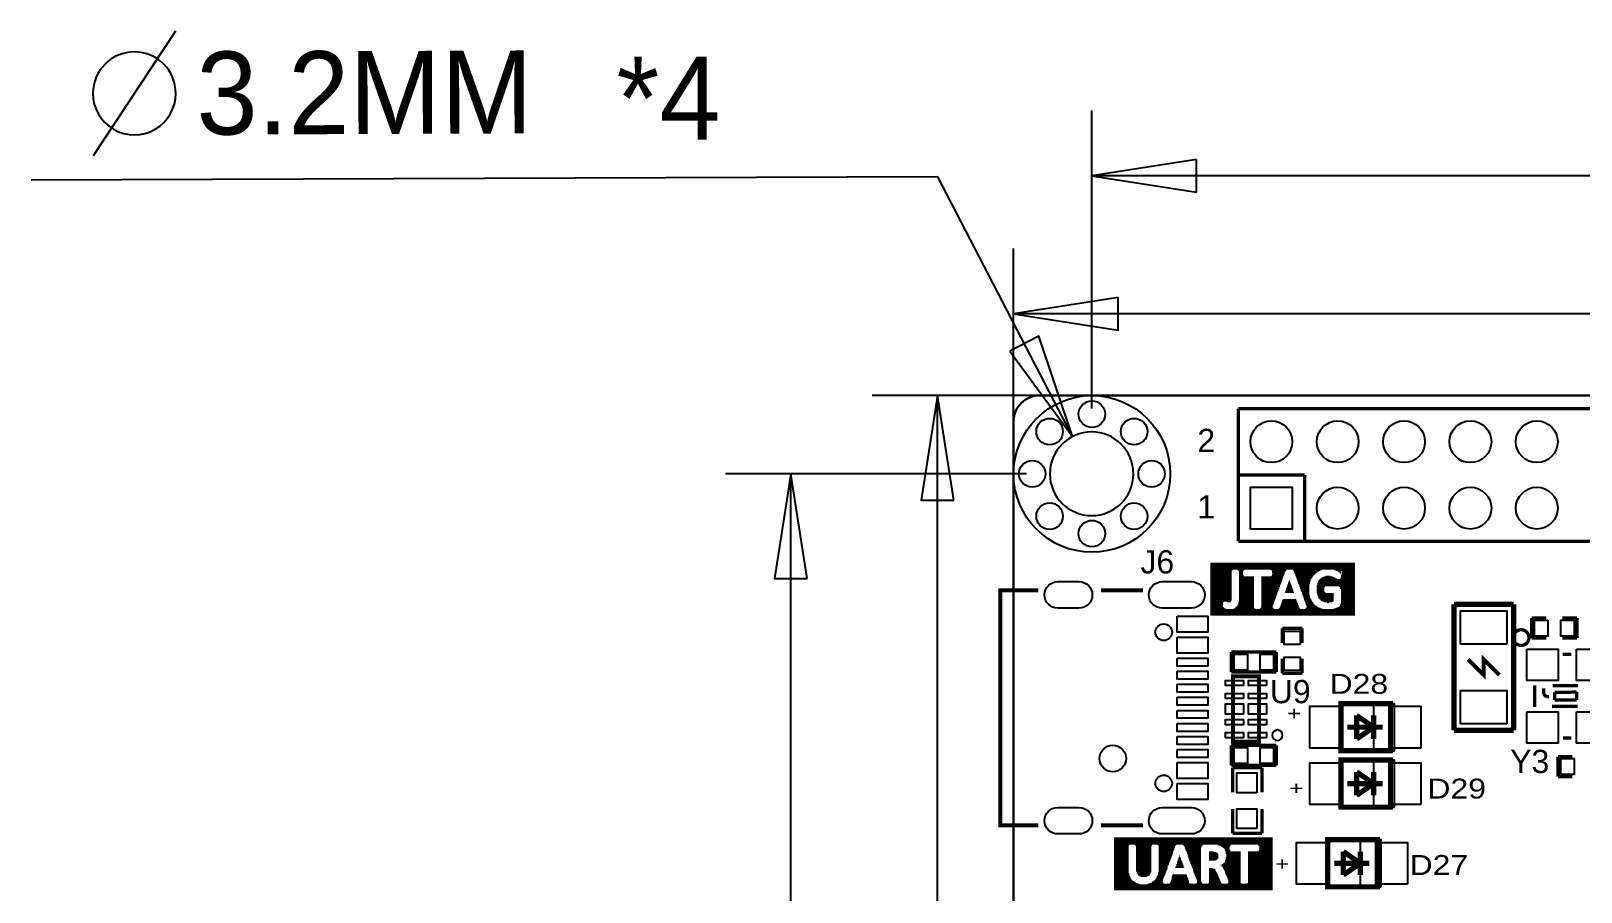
# Model space of a CAD drawing. Extents: x -38 to 87, y 0 to 70.
# Drawn here: x -37.6 to 21.7, y 37 to 69.9 of the extents above; entities that cross this region are included whole.
import ezdxf

# ---------------------------------------------------------------- set-up
doc = ezdxf.new("R2010")
doc.units = 0
for name, color, linetype in [('BG_DIMENSION', 40, 'CONTINUOUS'), ('BG_OUTLINE', 7, 'CONTINUOUS'), ('BG_SILKSCREEN_TOP', 2, 'CONTINUOUS'), ('PG_SILKSCREEN_TOP', 2, 'CONTINUOUS'), ('PIN_TOP', 1, 'CONTINUOUS'), ('RD_SILKSCREEN_TOP', 177, 'CONTINUOUS')]:
    doc.layers.add(name, color=color, linetype=linetype)

msp = doc.modelspace()

# ---------------------------------------------------------------- linework, layer by layer
at = {"layer": 'BG_DIMENSION'}
for points in [[(-32.073139, 69.947231), (-35.230587, 65.173073)], [(2.999994, 55.499991), (2.999994, 66.906775)], [(6.999986, 65.031772), (2.999994, 64.40678), (6.999986, 63.781788), (6.999986, 65.031772)], [(2.253564, 54.425621), (-2.89814, 64.37122), (-37.608434, 64.243534)], [(41.54678, 64.40678), (2.999994, 64.40678)], [(0, 40.300504), (0, 61.618495)], [(3.999992, 59.743492), (0, 59.1185), (3.999992, 58.493508), (3.999992, 59.743492)], [(42.05224, 59.1185), (0, 59.1185)], [(-0.141199, 57.689928), (2.253564, 54.425621), (0.968731, 58.264857), (-0.141199, 57.689928)], [(4.269207, 55.99999), (-5.408295, 55.99999)], [(-2.283308, 51.999998), (-2.9083, 55.99999), (-3.533292, 51.999998), (-2.283308, 51.999998)], [(-2.9083, 31.1912), (-2.9083, 55.99999)], [(0.499999, 52.999996), (-11.026775, 52.999996)], [(-7.901788, 49.000004), (-8.52678, 52.999996), (-9.151772, 49.000004), (-7.901788, 49.000004)], [(-8.52678, 31.3563), (-8.52678, 52.999996)]]:
    msp.add_lwpolyline(points, dxfattribs=at)
msp.add_lwpolyline([(-32.064376, 67.560139, 0.999997), (-35.23935, 67.560165, 1.000003), (-32.064376, 67.560139)], format="xyb", dxfattribs=at)
at = {"layer": 'BG_OUTLINE'}
for points in [[(0, 54.999992, -0.414214), (0.999998, 55.99999)], [(4.58978, 53.00472, 1), (1.38938, 53.00472, 1), (4.58978, 53.00472)]]:
    msp.add_lwpolyline(points, format="xyb", dxfattribs=at)
msp.add_lwpolyline([(84.00001, 0, 0.414211), (85.000008, 0.999998), (85.000008, 54.999992, 0.414213), (84.00001, 55.99999), (0.999998, 55.99999, 0.414214), (0, 54.999992), (0, 0.999998, 0.414212), (0.999998, 0)], format="xyb", close=True, dxfattribs=at)
for points in [[(0.999998, 55.99999), (84.00001, 55.99999)], [(0, 0.999998), (0, 54.999992)]]:
    msp.add_lwpolyline(points, dxfattribs=at)
at = {"layer": 'BG_SILKSCREEN_TOP', "const_width": 0.0254}
for points in [[(7.53364, 49.59604), (13.07084, 49.59604)], [(7.53364, 49.57064), (13.07084, 49.57064)], [(7.53364, 49.54524), (13.07084, 49.54524)], [(7.53364, 49.51984), (13.07084, 49.51984)], [(7.53364, 49.49444), (13.07084, 49.49444)], [(7.53364, 49.46904), (13.07084, 49.46904)], [(7.53364, 49.44364), (13.07084, 49.44364)], [(7.53364, 49.41824), (13.07084, 49.41824)], [(7.53364, 49.39284), (13.07084, 49.39284)], [(7.53364, 49.36744), (13.07084, 49.36744)], [(7.53364, 49.34204), (13.07084, 49.34204)], [(7.53364, 49.31664), (8.39724, 49.31664)], [(7.53364, 49.29124), (8.34644, 49.29124)], [(7.53364, 49.26584), (8.34644, 49.26584)], [(7.53364, 49.24044), (8.34644, 49.24044)], [(8.57504, 49.31664), (8.82904, 49.31664)], [(8.60044, 49.29124), (8.80364, 49.29124)], [(8.62584, 49.26584), (8.77824, 49.26584)], [(8.62584, 49.24044), (8.77824, 49.24044)], [(9.84504, 49.31664), (10.45464, 49.31664)], [(9.89584, 49.29124), (10.42924, 49.29124)], [(9.89584, 49.26584), (10.40384, 49.26584)], [(9.89584, 49.24044), (10.40384, 49.24044)], [(10.68324, 49.31664), (11.82624, 49.31664)], [(10.70864, 49.29124), (11.75004, 49.29124)], [(10.73404, 49.26584), (11.69924, 49.26584)], [(10.73404, 49.24044), (11.64844, 49.24044)], [(12.25804, 49.31664), (13.07084, 49.31664)], [(12.33424, 49.29124), (13.07084, 49.29124)], [(12.41044, 49.26584), (12.53744, 49.26584)], [(12.46124, 49.24044), (12.53744, 49.24044)], [(12.56284, 49.26584), (13.07084, 49.26584)], [(12.56284, 49.24044), (13.07084, 49.24044)], [(7.53364, 49.21504), (8.34644, 49.21504)], [(7.53364, 49.18964), (8.34644, 49.18964)], [(7.53364, 49.16424), (8.34644, 49.16424)], [(7.53364, 49.13884), (8.34644, 49.13884)], [(7.53364, 49.11344), (8.34644, 49.11344)], [(7.53364, 49.08804), (8.34644, 49.08804)], [(7.53364, 49.06264), (8.34644, 49.06264)], [(7.53364, 49.03724), (8.34644, 49.03724)], [(7.53364, 49.01184), (8.34644, 49.01184)], [(7.53364, 48.98644), (8.34644, 48.98644)], [(7.53364, 48.96104), (8.34644, 48.96104)], [(7.53364, 48.93564), (8.34644, 48.93564)], [(7.53364, 48.91024), (8.34644, 48.91024)], [(7.53364, 48.88484), (8.34644, 48.88484)], [(7.53364, 48.85944), (8.34644, 48.85944)], [(7.53364, 48.83404), (8.34644, 48.83404)], [(7.53364, 48.80864), (8.34644, 48.80864)], [(7.53364, 48.78324), (8.34644, 48.78324)], [(7.53364, 48.75784), (8.34644, 48.75784)], [(7.53364, 48.73244), (8.34644, 48.73244)], [(7.53364, 48.70704), (8.34644, 48.70704)], [(7.53364, 48.68164), (8.34644, 48.68164)], [(7.53364, 48.65624), (8.34644, 48.65624)], [(8.62584, 49.21504), (8.77824, 49.21504)], [(8.62584, 49.18964), (8.77824, 49.18964)], [(8.62584, 49.16424), (8.77824, 49.16424)], [(8.62584, 49.13884), (8.77824, 49.13884)], [(8.62584, 49.11344), (8.80364, 49.11344)], [(8.62584, 49.08804), (8.80364, 49.08804)], [(8.62584, 49.06264), (9.21004, 49.06264)], [(8.62584, 49.03724), (9.21004, 49.03724)], [(8.62584, 49.01184), (9.21004, 49.01184)], [(8.62584, 48.98644), (9.21004, 48.98644)], [(8.62584, 48.96104), (9.21004, 48.96104)], [(8.62584, 48.93564), (9.21004, 48.93564)], [(8.62584, 48.91024), (9.21004, 48.91024)], [(8.62584, 48.88484), (9.21004, 48.88484)], [(8.62584, 48.85944), (9.21004, 48.85944)], [(8.62584, 48.83404), (9.21004, 48.83404)], [(8.62584, 48.80864), (9.21004, 48.80864)], [(8.62584, 48.78324), (9.21004, 48.78324)], [(8.62584, 48.75784), (9.21004, 48.75784)], [(8.62584, 48.73244), (9.21004, 48.73244)], [(8.62584, 48.70704), (9.21004, 48.70704)], [(8.62584, 48.68164), (9.21004, 48.68164)], [(8.62584, 48.65624), (9.21004, 48.65624)], [(9.48944, 49.06264), (10.32764, 49.06264)], [(9.48944, 49.03724), (10.32764, 49.03724)], [(9.48944, 49.01184), (10.30224, 49.01184)], [(9.48944, 48.98644), (10.30224, 48.98644)], [(9.48944, 48.96104), (10.30224, 48.96104)], [(9.48944, 48.93564), (10.27684, 48.93564)], [(9.48944, 48.91024), (10.27684, 48.91024)], [(9.48944, 48.88484), (10.27684, 48.88484)], [(9.48944, 48.85944), (10.25144, 48.85944)], [(9.48944, 48.83404), (10.25144, 48.83404)], [(9.48944, 48.80864), (10.25144, 48.80864)], [(9.48944, 48.78324), (10.22604, 48.78324)], [(9.48944, 48.75784), (10.22604, 48.75784)], [(9.48944, 48.73244), (10.20064, 48.73244)], [(9.48944, 48.70704), (10.20064, 48.70704)], [(9.48944, 48.68164), (10.20064, 48.68164)], [(9.48944, 48.65624), (10.17524, 48.65624)], [(9.87044, 49.08804), (10.32764, 49.08804)], [(9.89584, 49.21504), (10.37844, 49.21504)], [(9.89584, 49.16424), (10.37844, 49.16424)], [(9.89584, 49.13884), (10.35304, 49.13884)], [(9.89584, 49.11344), (10.35304, 49.11344)], [(9.92124, 49.18964), (10.37844, 49.18964)], [(10.45464, 48.68164), (10.65784, 48.68164)], [(10.45464, 48.65624), (10.65784, 48.65624)], [(10.48004, 48.75784), (10.63244, 48.75784)], [(10.48004, 48.73244), (10.63244, 48.73244)], [(10.48004, 48.70704), (10.65784, 48.70704)], [(10.50544, 48.83404), (10.60704, 48.83404)], [(10.50544, 48.80864), (10.60704, 48.80864)], [(10.50544, 48.78324), (10.60704, 48.78324)], [(10.53084, 48.88484), (10.58164, 48.88484)], [(10.53084, 48.85944), (10.58164, 48.85944)], [(10.55624, 48.91024), (10.58164, 48.91024)], [(10.75944, 49.21504), (11.59764, 49.21504)], [(10.75944, 49.18964), (11.57224, 49.18964)], [(10.75944, 49.16424), (11.54684, 49.16424)], [(10.78484, 49.13884), (11.52144, 49.13884)], [(10.78484, 49.11344), (11.49604, 49.11344)], [(10.78484, 49.08804), (11.47064, 49.08804)], [(10.81024, 49.06264), (11.44524, 49.06264)], [(10.81024, 49.03724), (11.44524, 49.03724)], [(10.83564, 49.01184), (11.41984, 49.01184)], [(10.83564, 48.98644), (11.39444, 48.98644)], [(10.83564, 48.96104), (11.39444, 48.96104)], [(10.86104, 48.93564), (11.36904, 48.93564)], [(10.86104, 48.91024), (11.36904, 48.91024)], [(10.86104, 48.88484), (11.36904, 48.88484)], [(10.88644, 48.85944), (11.34364, 48.85944)], [(10.88644, 48.83404), (11.34364, 48.83404)], [(10.88644, 48.80864), (11.34364, 48.80864)], [(10.91184, 48.78324), (11.34364, 48.78324)], [(10.91184, 48.75784), (11.31824, 48.75784)], [(10.93724, 48.73244), (11.31824, 48.73244)], [(10.93724, 48.70704), (11.31824, 48.70704)], [(10.93724, 48.68164), (11.31824, 48.68164)], [(10.96264, 48.65624), (11.31824, 48.65624)], [(11.59764, 48.73244), (13.07084, 48.73244)], [(11.59764, 48.70704), (13.07084, 48.70704)], [(11.59764, 48.68164), (11.92784, 48.68164)], [(11.59764, 48.65624), (11.90244, 48.65624)], [(11.62304, 48.80864), (13.07084, 48.80864)], [(11.62304, 48.78324), (13.07084, 48.78324)], [(11.62304, 48.75784), (13.07084, 48.75784)], [(11.64844, 48.85944), (13.07084, 48.85944)], [(11.64844, 48.83404), (13.07084, 48.83404)], [(11.67384, 48.91024), (13.07084, 48.91024)], [(11.67384, 48.88484), (13.07084, 48.88484)], [(11.69924, 48.93564), (13.07084, 48.93564)], [(11.72464, 48.96104), (13.07084, 48.96104)], [(11.75004, 48.98644), (12.38504, 48.98644)], [(11.77544, 49.01184), (12.33424, 49.01184)], [(11.82624, 49.03724), (12.28344, 49.03724)], [(11.87704, 49.06264), (12.23264, 49.06264)], [(11.95324, 49.08804), (12.13104, 49.08804)], [(12.46124, 48.68164), (13.07084, 48.68164)], [(12.48664, 49.21504), (12.53744, 49.21504)], [(12.51204, 49.18964), (12.53744, 49.18964)], [(12.51204, 49.16424), (12.53744, 49.16424)], [(12.51204, 49.01184), (13.07084, 49.01184)], [(12.51204, 48.98644), (13.07084, 48.98644)], [(12.51204, 48.65624), (13.07084, 48.65624)], [(12.53744, 49.11344), (13.07084, 49.11344)], [(12.53744, 49.08804), (13.07084, 49.08804)], [(12.53744, 49.06264), (13.07084, 49.06264)], [(12.53744, 49.03724), (13.07084, 49.03724)], [(12.56284, 49.21504), (13.07084, 49.21504)], [(12.56284, 49.18964), (13.07084, 49.18964)], [(12.56284, 49.16424), (13.07084, 49.16424)], [(12.56284, 49.13884), (13.07084, 49.13884)], [(7.53364, 48.63084), (8.34644, 48.63084)], [(7.53364, 48.60544), (8.34644, 48.60544)], [(7.53364, 48.58004), (8.34644, 48.58004)], [(7.53364, 48.55464), (8.34644, 48.55464)], [(7.53364, 48.52924), (8.34644, 48.52924)], [(7.53364, 48.50384), (8.34644, 48.50384)], [(7.53364, 48.47844), (8.34644, 48.47844)], [(7.53364, 48.45304), (8.34644, 48.45304)], [(7.53364, 48.42764), (8.34644, 48.42764)], [(7.53364, 48.40224), (8.34644, 48.40224)], [(7.53364, 48.37684), (8.34644, 48.37684)], [(7.53364, 48.35144), (8.34644, 48.35144)], [(7.53364, 48.32604), (8.34644, 48.32604)], [(7.53364, 48.30064), (8.34644, 48.30064)], [(7.53364, 48.27524), (8.34644, 48.27524)], [(7.53364, 48.24984), (8.34644, 48.24984)], [(7.53364, 48.22444), (8.34644, 48.22444)], [(7.53364, 48.19904), (8.34644, 48.19904)], [(7.53364, 48.17364), (8.34644, 48.17364)], [(7.53364, 48.14824), (8.34644, 48.14824)], [(7.53364, 48.12284), (8.32104, 48.12284)], [(7.53364, 48.09744), (8.04164, 48.09744)], [(7.53364, 48.07204), (8.01624, 48.07204)], [(7.53364, 48.04664), (8.01624, 48.04664)], [(8.16864, 48.09744), (8.32104, 48.09744)], [(8.60044, 48.09744), (9.21004, 48.09744)], [(8.60044, 48.07204), (9.21004, 48.07204)], [(8.60044, 48.04664), (9.21004, 48.04664)], [(8.62584, 48.63084), (9.21004, 48.63084)], [(8.62584, 48.60544), (9.21004, 48.60544)], [(8.62584, 48.58004), (9.21004, 48.58004)], [(8.62584, 48.55464), (9.21004, 48.55464)], [(8.62584, 48.52924), (9.21004, 48.52924)], [(8.62584, 48.50384), (9.21004, 48.50384)], [(8.62584, 48.47844), (9.21004, 48.47844)], [(8.62584, 48.45304), (9.21004, 48.45304)], [(8.62584, 48.42764), (9.21004, 48.42764)], [(8.62584, 48.40224), (9.21004, 48.40224)], [(8.62584, 48.37684), (9.21004, 48.37684)], [(8.62584, 48.35144), (9.21004, 48.35144)], [(8.62584, 48.32604), (9.21004, 48.32604)], [(8.62584, 48.30064), (9.21004, 48.30064)], [(8.62584, 48.27524), (9.21004, 48.27524)], [(8.62584, 48.24984), (9.21004, 48.24984)], [(8.62584, 48.22444), (9.21004, 48.22444)], [(8.62584, 48.19904), (9.21004, 48.19904)], [(8.62584, 48.17364), (9.21004, 48.17364)], [(8.62584, 48.14824), (9.21004, 48.14824)], [(8.62584, 48.12284), (9.21004, 48.12284)], [(9.48944, 48.63084), (10.17524, 48.63084)], [(9.48944, 48.60544), (10.17524, 48.60544)], [(9.48944, 48.58004), (10.14984, 48.58004)], [(9.48944, 48.55464), (10.14984, 48.55464)], [(9.48944, 48.52924), (10.14984, 48.52924)], [(9.48944, 48.50384), (10.12444, 48.50384)], [(9.48944, 48.47844), (10.12444, 48.47844)], [(9.48944, 48.45304), (10.09904, 48.45304)], [(9.48944, 48.42764), (10.09904, 48.42764)], [(9.48944, 48.40224), (10.09904, 48.40224)], [(9.48944, 48.37684), (10.07364, 48.37684)], [(9.48944, 48.35144), (10.07364, 48.35144)], [(9.48944, 48.32604), (10.07364, 48.32604)], [(9.48944, 48.30064), (10.04824, 48.30064)], [(9.48944, 48.27524), (10.04824, 48.27524)], [(9.48944, 48.24984), (10.04824, 48.24984)], [(9.48944, 48.22444), (10.02284, 48.22444)], [(9.48944, 48.19904), (10.02284, 48.19904)], [(9.48944, 48.17364), (9.99744, 48.17364)], [(9.48944, 48.14824), (9.99744, 48.14824)], [(9.48944, 48.12284), (9.99744, 48.12284)], [(9.48944, 48.09744), (9.97204, 48.09744)], [(9.48944, 48.07204), (9.97204, 48.07204)], [(9.48944, 48.04664), (9.97204, 48.04664)], [(10.25144, 48.07204), (10.86104, 48.07204)], [(10.25144, 48.04664), (10.88644, 48.04664)], [(10.27684, 48.14824), (10.83564, 48.14824)], [(10.27684, 48.12284), (10.83564, 48.12284)], [(10.27684, 48.09744), (10.86104, 48.09744)], [(10.30224, 48.19904), (10.81024, 48.19904)], [(10.30224, 48.17364), (10.83564, 48.17364)], [(10.37844, 48.45304), (10.73404, 48.45304)], [(10.40384, 48.52924), (10.70864, 48.52924)], [(10.40384, 48.50384), (10.70864, 48.50384)], [(10.40384, 48.47844), (10.73404, 48.47844)], [(10.42924, 48.60544), (10.68324, 48.60544)], [(10.42924, 48.58004), (10.68324, 48.58004)], [(10.42924, 48.55464), (10.70864, 48.55464)], [(10.45464, 48.63084), (10.68324, 48.63084)], [(10.96264, 48.63084), (11.31824, 48.63084)], [(10.96264, 48.60544), (11.31824, 48.60544)], [(10.98804, 48.58004), (11.31824, 48.58004)], [(10.98804, 48.55464), (11.31824, 48.55464)], [(10.98804, 48.52924), (11.31824, 48.52924)], [(11.01344, 48.50384), (11.31824, 48.50384)], [(11.01344, 48.47844), (11.31824, 48.47844)], [(11.03884, 48.45304), (11.31824, 48.45304)], [(11.03884, 48.42764), (11.31824, 48.42764)], [(11.03884, 48.40224), (11.31824, 48.40224)], [(11.06424, 48.37684), (11.31824, 48.37684)], [(11.06424, 48.35144), (11.34364, 48.35144)], [(11.06424, 48.32604), (11.34364, 48.32604)], [(11.08964, 48.30064), (11.34364, 48.30064)], [(11.08964, 48.27524), (11.34364, 48.27524)], [(11.08964, 48.24984), (11.36904, 48.24984)], [(11.11504, 48.22444), (11.36904, 48.22444)], [(11.11504, 48.19904), (11.39444, 48.19904)], [(11.11504, 48.17364), (11.39444, 48.17364)], [(11.14044, 48.14824), (11.41984, 48.14824)], [(11.14044, 48.12284), (11.41984, 48.12284)], [(11.16584, 48.09744), (11.44524, 48.09744)], [(11.16584, 48.07204), (11.47064, 48.07204)], [(11.16584, 48.04664), (11.47064, 48.04664)], [(11.59764, 48.63084), (11.90244, 48.63084)], [(11.59764, 48.60544), (11.90244, 48.60544)], [(11.59764, 48.58004), (11.90244, 48.58004)], [(11.59764, 48.55464), (11.90244, 48.55464)], [(11.59764, 48.52924), (11.90244, 48.52924)], [(11.59764, 48.50384), (11.90244, 48.50384)], [(11.59764, 48.47844), (11.92784, 48.47844)], [(11.59764, 48.45304), (11.95324, 48.45304)], [(11.59764, 48.42764), (12.25804, 48.42764)], [(11.62304, 48.40224), (12.25804, 48.40224)], [(11.62304, 48.37684), (12.25804, 48.37684)], [(11.62304, 48.35144), (12.25804, 48.35144)], [(11.64844, 48.32604), (12.25804, 48.32604)], [(11.64844, 48.30064), (12.25804, 48.30064)], [(11.67384, 48.27524), (12.25804, 48.27524)], [(11.67384, 48.24984), (12.25804, 48.24984)], [(11.69924, 48.22444), (12.25804, 48.22444)], [(11.72464, 48.19904), (12.25804, 48.19904)], [(11.75004, 48.17364), (12.25804, 48.17364)], [(11.77544, 48.14824), (12.25804, 48.14824)], [(11.82624, 48.12284), (12.25804, 48.12284)], [(11.87704, 48.09744), (12.20724, 48.09744)], [(12.00404, 48.07204), (12.08024, 48.07204)], [(12.51204, 48.63084), (13.07084, 48.63084)], [(12.51204, 48.60544), (13.07084, 48.60544)], [(12.53744, 48.58004), (13.07084, 48.58004)], [(12.53744, 48.55464), (13.07084, 48.55464)], [(12.53744, 48.52924), (13.07084, 48.52924)], [(12.53744, 48.50384), (13.07084, 48.50384)], [(12.53744, 48.47844), (13.07084, 48.47844)], [(12.53744, 48.45304), (13.07084, 48.45304)], [(12.53744, 48.42764), (13.07084, 48.42764)], [(12.53744, 48.40224), (13.07084, 48.40224)], [(12.53744, 48.37684), (13.07084, 48.37684)], [(12.53744, 48.35144), (13.07084, 48.35144)], [(12.53744, 48.32604), (13.07084, 48.32604)], [(12.53744, 48.30064), (13.07084, 48.30064)], [(12.53744, 48.27524), (13.07084, 48.27524)], [(12.53744, 48.24984), (13.07084, 48.24984)], [(12.53744, 48.22444), (13.07084, 48.22444)], [(12.53744, 48.19904), (13.07084, 48.19904)], [(12.53744, 48.17364), (13.07084, 48.17364)], [(12.53744, 48.14824), (13.07084, 48.14824)], [(12.53744, 48.12284), (13.07084, 48.12284)], [(12.53744, 48.09744), (13.07084, 48.09744)], [(12.53744, 48.07204), (13.07084, 48.07204)], [(12.53744, 48.04664), (13.07084, 48.04664)], [(7.53364, 48.02124), (8.01624, 48.02124)], [(7.53364, 47.99584), (8.01624, 47.99584)], [(7.53364, 47.97044), (8.01624, 47.97044)], [(7.53364, 47.94504), (8.01624, 47.94504)], [(7.53364, 47.91964), (8.01624, 47.91964)], [(7.53364, 47.89424), (8.04164, 47.89424)], [(7.53364, 47.86884), (8.06704, 47.86884)], [(7.53364, 47.84344), (8.11784, 47.84344)], [(7.53364, 47.81804), (13.07084, 47.81804)], [(7.53364, 47.79264), (13.07084, 47.79264)], [(7.53364, 47.76724), (13.07084, 47.76724)], [(7.53364, 47.74184), (13.07084, 47.74184)], [(7.53364, 47.71644), (13.07084, 47.71644)], [(7.53364, 47.69104), (13.07084, 47.69104)], [(7.53364, 47.66564), (13.07084, 47.66564)], [(7.53364, 47.64024), (13.07084, 47.64024)], [(7.53364, 47.61484), (13.07084, 47.61484)], [(7.53364, 47.58944), (13.07084, 47.58944)], [(8.42264, 47.84344), (9.26084, 47.84344)], [(8.47344, 47.86884), (9.21004, 47.86884)], [(8.49884, 47.89424), (9.21004, 47.89424)], [(8.52424, 47.91964), (9.21004, 47.91964)], [(8.54964, 47.94504), (9.21004, 47.94504)], [(8.57504, 47.99584), (9.21004, 47.99584)], [(8.57504, 47.97044), (9.21004, 47.97044)], [(8.60044, 48.02124), (9.21004, 48.02124)], [(9.43864, 47.84344), (9.97204, 47.84344)], [(9.46404, 47.86884), (9.94664, 47.86884)], [(9.48944, 48.02124), (9.94664, 48.02124)], [(9.48944, 47.99584), (9.94664, 47.99584)], [(9.48944, 47.97044), (9.94664, 47.97044)], [(9.48944, 47.94504), (9.92124, 47.94504)], [(9.48944, 47.91964), (9.92124, 47.91964)], [(9.48944, 47.89424), (9.92124, 47.89424)], [(10.14984, 47.84344), (10.96264, 47.84344)], [(10.17524, 47.86884), (10.93724, 47.86884)], [(10.20064, 47.91964), (10.91184, 47.91964)], [(10.20064, 47.89424), (10.93724, 47.89424)], [(10.22604, 47.99584), (10.88644, 47.99584)], [(10.22604, 47.97044), (10.91184, 47.97044)], [(10.22604, 47.94504), (10.91184, 47.94504)], [(10.25144, 48.02124), (10.88644, 48.02124)], [(11.16584, 47.84344), (11.82624, 47.84344)], [(11.19124, 48.02124), (11.49604, 48.02124)], [(11.19124, 47.99584), (11.52144, 47.99584)], [(11.19124, 47.97044), (11.54684, 47.97044)], [(11.19124, 47.86884), (11.75004, 47.86884)], [(11.21664, 47.94504), (11.59764, 47.94504)], [(11.21664, 47.91964), (11.62304, 47.91964)], [(11.21664, 47.89424), (11.67384, 47.89424)], [(12.25804, 47.84344), (13.07084, 47.84344)], [(12.33424, 47.86884), (13.07084, 47.86884)], [(12.41044, 47.89424), (13.07084, 47.89424)], [(12.46124, 47.91964), (13.07084, 47.91964)], [(12.48664, 47.94504), (13.07084, 47.94504)], [(12.51204, 48.02124), (13.07084, 48.02124)], [(12.51204, 47.99584), (13.07084, 47.99584)], [(12.51204, 47.97044), (13.07084, 47.97044)], [(3.8481, 39.08044), (9.9187, 39.08044)], [(3.8481, 39.05504), (9.9187, 39.05504)], [(3.8481, 39.02964), (9.9187, 39.02964)], [(3.8481, 39.00424), (9.9187, 39.00424)], [(3.8481, 38.97884), (9.9187, 38.97884)], [(3.8481, 38.95344), (9.9187, 38.95344)], [(3.8481, 38.92804), (9.9187, 38.92804)], [(3.8481, 38.90264), (9.9187, 38.90264)], [(3.8481, 38.87724), (9.9187, 38.87724)], [(3.8481, 38.85184), (9.9187, 38.85184)], [(3.8481, 38.82644), (9.9187, 38.82644)], [(3.8481, 38.80104), (4.4323, 38.80104)], [(3.8481, 38.77564), (4.4069, 38.77564)], [(3.8481, 38.75024), (4.4069, 38.75024)], [(3.8481, 38.72484), (4.4069, 38.72484)], [(3.8481, 38.69944), (4.4069, 38.69944)], [(3.8481, 38.67404), (4.4069, 38.67404)], [(3.8481, 38.64864), (4.4069, 38.64864)], [(3.8481, 38.62324), (4.4069, 38.62324)], [(3.8481, 38.59784), (4.4069, 38.59784)], [(3.8481, 38.57244), (4.4069, 38.57244)], [(4.6609, 38.80104), (5.2959, 38.80104)], [(4.6609, 38.77564), (5.2959, 38.77564)], [(4.6863, 38.75024), (5.2705, 38.75024)], [(4.6863, 38.72484), (5.2705, 38.72484)], [(4.6863, 38.69944), (5.2705, 38.69944)], [(4.6863, 38.67404), (5.2705, 38.67404)], [(4.6863, 38.64864), (5.2705, 38.64864)], [(4.6863, 38.62324), (5.2705, 38.62324)], [(4.6863, 38.59784), (5.2705, 38.59784)], [(4.6863, 38.57244), (5.2705, 38.57244)], [(5.5245, 38.80104), (6.2357, 38.80104)], [(5.5499, 38.77564), (6.2103, 38.77564)], [(5.5499, 38.75024), (6.1849, 38.75024)], [(5.5499, 38.72484), (6.1849, 38.72484)], [(5.5499, 38.69944), (6.1849, 38.69944)], [(5.5499, 38.67404), (6.1595, 38.67404)], [(5.5499, 38.64864), (6.1595, 38.64864)], [(5.5499, 38.62324), (6.1595, 38.62324)], [(5.5499, 38.59784), (6.1341, 38.59784)], [(5.5499, 38.57244), (6.1341, 38.57244)], [(6.4897, 38.80104), (7.2517, 38.80104)], [(6.5151, 38.77564), (7.2263, 38.77564)], [(6.5405, 38.75024), (7.2009, 38.75024)], [(6.5405, 38.72484), (7.2009, 38.72484)], [(6.5659, 38.69944), (7.1755, 38.69944)], [(6.5659, 38.67404), (7.1755, 38.67404)], [(6.5659, 38.64864), (7.1755, 38.64864)], [(6.5913, 38.62324), (7.1755, 38.62324)], [(6.5913, 38.59784), (7.1755, 38.59784)], [(6.6167, 38.57244), (7.1755, 38.57244)], [(7.8105, 38.80104), (8.3185, 38.80104)], [(7.8867, 38.77564), (8.2931, 38.77564)], [(7.9375, 38.75024), (8.2931, 38.75024)], [(7.9629, 38.72484), (8.2677, 38.72484)], [(8.0137, 38.69944), (8.2677, 38.69944)], [(8.0391, 38.67404), (8.2677, 38.67404)], [(8.0645, 38.64864), (8.2677, 38.64864)], [(8.0899, 38.62324), (8.2677, 38.62324)], [(8.0899, 38.59784), (8.2931, 38.59784)], [(8.0899, 38.57244), (8.2931, 38.57244)], [(9.3599, 38.80104), (9.9187, 38.80104)], [(9.3853, 38.77564), (9.9187, 38.77564)], [(9.3853, 38.59784), (9.9187, 38.59784)], [(9.3853, 38.57244), (9.9187, 38.57244)], [(9.4107, 38.75024), (9.9187, 38.75024)], [(9.4107, 38.72484), (9.9187, 38.72484)], [(9.4107, 38.69944), (9.9187, 38.69944)], [(9.4107, 38.67404), (9.9187, 38.67404)], [(9.4107, 38.64864), (9.9187, 38.64864)], [(9.4107, 38.62324), (9.9187, 38.62324)], [(3.8481, 38.54704), (4.4069, 38.54704)], [(3.8481, 38.52164), (4.4069, 38.52164)], [(3.8481, 38.49624), (4.4069, 38.49624)], [(3.8481, 38.47084), (4.4069, 38.47084)], [(3.8481, 38.44544), (4.4069, 38.44544)], [(3.8481, 38.42004), (4.4069, 38.42004)], [(3.8481, 38.39464), (4.4069, 38.39464)], [(3.8481, 38.36924), (4.4069, 38.36924)], [(3.8481, 38.34384), (4.4069, 38.34384)], [(3.8481, 38.31844), (4.4069, 38.31844)], [(3.8481, 38.29304), (4.4069, 38.29304)], [(3.8481, 38.26764), (4.4069, 38.26764)], [(3.8481, 38.24224), (4.4069, 38.24224)], [(3.8481, 38.21684), (4.4069, 38.21684)], [(3.8481, 38.19144), (4.4069, 38.19144)], [(3.8481, 38.16604), (4.4069, 38.16604)], [(3.8481, 38.14064), (4.4069, 38.14064)], [(3.8481, 38.11524), (4.4069, 38.11524)], [(3.8481, 38.08984), (4.4069, 38.08984)], [(3.8481, 38.06444), (4.4069, 38.06444)], [(3.8481, 38.03904), (4.4069, 38.03904)], [(3.8481, 38.01364), (4.4069, 38.01364)], [(3.8481, 37.98824), (4.4069, 37.98824)], [(3.8481, 37.96284), (4.4069, 37.96284)], [(4.6863, 38.54704), (5.2705, 38.54704)], [(4.6863, 38.52164), (5.2705, 38.52164)], [(4.6863, 38.49624), (5.2705, 38.49624)], [(4.6863, 38.47084), (5.2705, 38.47084)], [(4.6863, 38.44544), (5.2705, 38.44544)], [(4.6863, 38.42004), (5.2705, 38.42004)], [(4.6863, 38.39464), (5.2705, 38.39464)], [(4.6863, 38.36924), (5.2705, 38.36924)], [(4.6863, 38.34384), (5.2705, 38.34384)], [(4.6863, 38.31844), (5.2705, 38.31844)], [(4.6863, 38.29304), (5.2705, 38.29304)], [(4.6863, 38.26764), (5.2705, 38.26764)], [(4.6863, 38.24224), (5.2705, 38.24224)], [(4.6863, 38.21684), (5.2705, 38.21684)], [(4.6863, 38.19144), (5.2705, 38.19144)], [(4.6863, 38.16604), (5.2705, 38.16604)], [(4.6863, 38.14064), (5.2705, 38.14064)], [(4.6863, 38.11524), (5.2705, 38.11524)], [(4.6863, 38.08984), (5.2705, 38.08984)], [(4.6863, 38.06444), (5.2705, 38.06444)], [(4.6863, 38.03904), (5.2705, 38.03904)], [(4.6863, 38.01364), (5.2705, 38.01364)], [(4.6863, 37.98824), (5.2705, 37.98824)], [(4.6863, 37.96284), (5.2705, 37.96284)], [(5.5499, 38.54704), (6.1087, 38.54704)], [(5.5499, 38.52164), (6.1087, 38.52164)], [(5.5499, 38.49624), (6.1087, 38.49624)], [(5.5499, 38.47084), (6.1087, 38.47084)], [(5.5499, 38.44544), (6.0833, 38.44544)], [(5.5499, 38.42004), (6.0833, 38.42004)], [(5.5499, 38.39464), (6.0833, 38.39464)], [(5.5499, 38.36924), (6.0579, 38.36924)], [(5.5499, 38.34384), (6.0579, 38.34384)], [(5.5499, 38.31844), (6.0579, 38.31844)], [(5.5499, 38.29304), (6.0325, 38.29304)], [(5.5499, 38.26764), (6.0325, 38.26764)], [(5.5499, 38.24224), (6.0071, 38.24224)], [(5.5499, 38.21684), (6.0071, 38.21684)], [(5.5499, 38.19144), (6.0071, 38.19144)], [(5.5499, 38.16604), (5.9817, 38.16604)], [(5.5499, 38.14064), (5.9817, 38.14064)], [(5.5499, 38.11524), (5.9563, 38.11524)], [(5.5499, 38.08984), (5.9563, 38.08984)], [(5.5499, 38.06444), (5.9563, 38.06444)], [(5.5499, 38.03904), (5.9309, 38.03904)], [(5.5499, 38.01364), (5.9309, 38.01364)], [(5.5499, 37.98824), (5.9055, 37.98824)], [(5.5499, 37.96284), (5.9055, 37.96284)], [(6.2103, 37.98824), (6.5151, 37.98824)], [(6.2103, 37.96284), (6.5151, 37.96284)], [(6.2357, 38.06444), (6.4897, 38.06444)], [(6.2357, 38.03904), (6.5151, 38.03904)], [(6.2357, 38.01364), (6.5151, 38.01364)], [(6.2611, 38.16604), (6.4643, 38.16604)], [(6.2611, 38.14064), (6.4643, 38.14064)], [(6.2611, 38.11524), (6.4643, 38.11524)], [(6.2611, 38.08984), (6.4897, 38.08984)], [(6.2865, 38.24224), (6.4135, 38.24224)], [(6.2865, 38.21684), (6.4389, 38.21684)], [(6.2865, 38.19144), (6.4389, 38.19144)], [(6.3119, 38.31844), (6.3881, 38.31844)], [(6.3119, 38.29304), (6.4135, 38.29304)], [(6.3119, 38.26764), (6.4135, 38.26764)], [(6.3373, 38.39464), (6.3627, 38.39464)], [(6.3373, 38.36924), (6.3627, 38.36924)], [(6.3373, 38.34384), (6.3881, 38.34384)], [(6.6167, 38.54704), (7.1755, 38.54704)], [(6.6421, 38.52164), (7.1755, 38.52164)], [(6.6421, 38.49624), (7.1755, 38.49624)], [(6.6421, 38.47084), (7.1755, 38.47084)], [(6.6675, 38.44544), (7.1755, 38.44544)], [(6.6675, 38.42004), (7.1755, 38.42004)], [(6.6675, 38.39464), (7.1755, 38.39464)], [(6.6675, 38.36924), (7.1755, 38.36924)], [(6.6929, 38.34384), (7.1755, 38.34384)], [(6.6929, 38.31844), (7.1755, 38.31844)], [(6.6929, 38.29304), (7.1755, 38.29304)], [(6.7183, 38.26764), (7.1755, 38.26764)], [(6.7183, 38.24224), (7.1755, 38.24224)], [(6.7183, 38.21684), (7.1755, 38.21684)], [(6.7437, 38.19144), (7.1755, 38.19144)], [(6.7437, 38.16604), (7.1755, 38.16604)], [(6.7691, 38.14064), (7.1755, 38.14064)], [(6.7691, 38.11524), (7.1755, 38.11524)], [(6.7691, 38.08984), (7.1755, 38.08984)], [(6.7945, 38.06444), (7.1755, 38.06444)], [(6.7945, 38.03904), (7.1755, 38.03904)], [(6.8199, 38.01364), (7.1755, 38.01364)], [(6.8199, 37.98824), (7.1755, 37.98824)], [(6.8199, 37.96284), (7.1755, 37.96284)], [(7.4803, 38.54704), (7.6581, 38.54704)], [(7.4803, 38.52164), (7.7597, 38.52164)], [(7.4803, 38.49624), (7.8105, 38.49624)], [(7.4803, 38.47084), (7.8105, 38.47084)], [(7.4803, 38.44544), (7.8359, 38.44544)], [(7.4803, 38.42004), (7.8359, 38.42004)], [(7.4803, 38.39464), (7.8359, 38.39464)], [(7.4803, 38.36924), (7.8359, 38.36924)], [(7.4803, 38.34384), (7.8359, 38.34384)], [(7.4803, 38.31844), (7.8359, 38.31844)], [(7.4803, 38.29304), (7.8359, 38.29304)], [(7.4803, 38.26764), (7.8105, 38.26764)], [(7.4803, 38.24224), (7.7851, 38.24224)], [(7.4803, 38.21684), (7.7343, 38.21684)], [(7.9121, 38.03904), (8.6995, 38.03904)], [(7.9629, 38.06444), (8.6995, 38.06444)], [(7.9629, 38.01364), (8.6995, 38.01364)], [(7.9629, 37.98824), (8.6995, 37.98824)], [(7.9883, 37.96284), (8.6995, 37.96284)], [(8.0137, 38.08984), (8.6995, 38.08984)], [(8.0391, 38.11524), (8.6995, 38.11524)], [(8.0645, 38.14064), (8.6995, 38.14064)], [(8.0899, 38.21684), (8.6995, 38.21684)], [(8.0899, 38.19144), (8.6995, 38.19144)], [(8.0899, 38.16604), (8.6995, 38.16604)], [(8.1153, 38.54704), (8.6995, 38.54704)], [(8.1153, 38.52164), (8.6995, 38.52164)], [(8.1153, 38.49624), (8.6995, 38.49624)], [(8.1153, 38.47084), (8.6995, 38.47084)], [(8.1153, 38.31844), (8.6995, 38.31844)], [(8.1153, 38.29304), (8.6995, 38.29304)], [(8.1153, 38.26764), (8.6995, 38.26764)], [(8.1153, 38.24224), (8.6995, 38.24224)], [(8.1407, 38.44544), (8.6995, 38.44544)], [(8.1407, 38.42004), (8.6995, 38.42004)], [(8.1407, 38.39464), (8.6995, 38.39464)], [(8.1407, 38.36924), (8.6995, 38.36924)], [(8.1407, 38.34384), (8.6995, 38.34384)], [(8.9789, 38.54704), (9.9187, 38.54704)], [(8.9789, 38.52164), (9.9187, 38.52164)], [(8.9789, 38.49624), (9.9187, 38.49624)], [(8.9789, 38.47084), (9.9187, 38.47084)], [(8.9789, 38.44544), (9.9187, 38.44544)], [(8.9789, 38.42004), (9.9187, 38.42004)], [(8.9789, 38.39464), (9.9187, 38.39464)], [(8.9789, 38.36924), (9.9187, 38.36924)], [(8.9789, 38.34384), (9.9187, 38.34384)], [(8.9789, 38.31844), (9.9187, 38.31844)], [(8.9789, 38.29304), (9.9187, 38.29304)], [(8.9789, 38.26764), (9.9187, 38.26764)], [(8.9789, 38.24224), (9.9187, 38.24224)], [(8.9789, 38.21684), (9.9187, 38.21684)], [(8.9789, 38.19144), (9.9187, 38.19144)], [(8.9789, 38.16604), (9.9187, 38.16604)], [(8.9789, 38.14064), (9.9187, 38.14064)], [(8.9789, 38.11524), (9.9187, 38.11524)], [(8.9789, 38.08984), (9.9187, 38.08984)], [(8.9789, 38.06444), (9.9187, 38.06444)], [(8.9789, 38.03904), (9.9187, 38.03904)], [(8.9789, 38.01364), (9.9187, 38.01364)], [(8.9789, 37.98824), (9.9187, 37.98824)], [(8.9789, 37.96284), (9.9187, 37.96284)], [(3.8481, 37.93744), (4.4069, 37.93744)], [(3.8481, 37.91204), (4.4069, 37.91204)], [(3.8481, 37.88664), (4.4069, 37.88664)], [(3.8481, 37.86124), (4.4069, 37.86124)], [(3.8481, 37.83584), (4.4069, 37.83584)], [(3.8481, 37.81044), (4.4069, 37.81044)], [(3.8481, 37.78504), (4.4069, 37.78504)], [(3.8481, 37.75964), (4.4069, 37.75964)], [(3.8481, 37.73424), (4.4069, 37.73424)], [(3.8481, 37.70884), (4.4323, 37.70884)], [(3.8481, 37.68344), (4.4323, 37.68344)], [(3.8481, 37.65804), (4.4323, 37.65804)], [(3.8481, 37.63264), (4.4323, 37.63264)], [(3.8481, 37.60724), (4.4577, 37.60724)], [(3.8481, 37.58184), (4.4577, 37.58184)], [(3.8481, 37.55644), (4.4831, 37.55644)], [(3.8481, 37.53104), (4.4831, 37.53104)], [(3.8481, 37.50564), (4.5085, 37.50564)], [(3.8481, 37.48024), (4.5085, 37.48024)], [(3.8481, 37.45484), (4.5339, 37.45484)], [(3.8481, 37.42944), (4.5593, 37.42944)], [(3.8481, 37.40404), (4.6101, 37.40404)], [(3.8481, 37.37864), (4.6355, 37.37864)], [(4.6863, 37.93744), (5.2705, 37.93744)], [(4.6863, 37.91204), (5.2705, 37.91204)], [(4.6863, 37.88664), (5.2705, 37.88664)], [(4.6863, 37.86124), (5.2705, 37.86124)], [(4.6863, 37.83584), (5.2705, 37.83584)], [(4.6863, 37.81044), (5.2705, 37.81044)], [(4.6863, 37.78504), (5.2705, 37.78504)], [(4.7117, 37.75964), (5.2705, 37.75964)], [(4.7117, 37.73424), (5.2451, 37.73424)], [(4.7117, 37.70884), (5.2451, 37.70884)], [(4.7371, 37.68344), (5.2197, 37.68344)], [(4.7625, 37.65804), (5.2197, 37.65804)], [(4.7625, 37.63264), (5.1943, 37.63264)], [(4.8133, 37.60724), (5.1435, 37.60724)], [(4.8641, 37.58184), (5.0927, 37.58184)], [(5.2959, 37.37864), (5.7277, 37.37864)], [(5.3467, 37.40404), (5.7023, 37.40404)], [(5.3721, 37.42944), (5.7277, 37.42944)], [(5.3975, 37.45484), (5.7277, 37.45484)], [(5.4229, 37.48024), (5.7277, 37.48024)], [(5.4483, 37.53104), (5.7531, 37.53104)], [(5.4483, 37.50564), (5.7531, 37.50564)], [(5.4737, 37.58184), (5.7785, 37.58184)], [(5.4737, 37.55644), (5.7531, 37.55644)], [(5.4991, 37.63264), (5.8039, 37.63264)], [(5.4991, 37.60724), (5.7785, 37.60724)], [(5.5245, 37.73424), (5.8293, 37.73424)], [(5.5245, 37.70884), (5.8293, 37.70884)], [(5.5245, 37.68344), (5.8293, 37.68344)], [(5.5245, 37.65804), (5.8039, 37.65804)], [(5.5499, 37.93744), (5.9055, 37.93744)], [(5.5499, 37.91204), (5.9055, 37.91204)], [(5.5499, 37.88664), (5.9055, 37.88664)], [(5.5499, 37.86124), (5.8801, 37.86124)], [(5.5499, 37.83584), (5.8801, 37.83584)], [(5.5499, 37.81044), (5.8547, 37.81044)], [(5.5499, 37.78504), (5.8547, 37.78504)], [(5.5499, 37.75964), (5.8547, 37.75964)], [(6.0071, 37.37864), (6.7183, 37.37864)], [(6.0325, 37.45484), (6.6929, 37.45484)], [(6.0325, 37.42944), (6.7183, 37.42944)], [(6.0325, 37.40404), (6.7183, 37.40404)], [(6.0579, 37.58184), (6.6421, 37.58184)], [(6.0579, 37.55644), (6.6675, 37.55644)], [(6.0579, 37.53104), (6.6675, 37.53104)], [(6.0579, 37.50564), (6.6929, 37.50564)], [(6.0579, 37.48024), (6.6929, 37.48024)], [(6.0833, 37.65804), (6.6167, 37.65804)], [(6.0833, 37.63264), (6.6421, 37.63264)], [(6.0833, 37.60724), (6.6421, 37.60724)], [(6.1087, 37.68344), (6.1341, 37.68344)], [(6.1849, 37.93744), (6.5405, 37.93744)], [(6.5913, 37.68344), (6.6167, 37.68344)], [(6.8453, 37.93744), (7.1755, 37.93744)], [(6.8453, 37.91204), (7.1755, 37.91204)], [(6.8707, 37.88664), (7.1755, 37.88664)], [(6.8707, 37.86124), (7.1755, 37.86124)], [(6.8707, 37.83584), (7.1755, 37.83584)], [(6.8707, 37.81044), (7.1755, 37.81044)], [(6.8961, 37.78504), (7.1755, 37.78504)], [(6.8961, 37.75964), (7.1755, 37.75964)], [(6.8961, 37.73424), (7.1755, 37.73424)], [(6.9215, 37.70884), (7.1755, 37.70884)], [(6.9215, 37.68344), (7.1755, 37.68344)], [(6.9215, 37.65804), (7.1755, 37.65804)], [(6.9469, 37.63264), (7.1755, 37.63264)], [(6.9469, 37.60724), (7.1755, 37.60724)], [(6.9723, 37.58184), (7.1755, 37.58184)], [(6.9723, 37.55644), (7.1755, 37.55644)], [(6.9723, 37.53104), (7.1755, 37.53104)], [(6.9977, 37.50564), (7.1755, 37.50564)], [(6.9977, 37.48024), (7.1755, 37.48024)], [(7.0231, 37.45484), (7.1755, 37.45484)], [(7.0231, 37.42944), (7.1755, 37.42944)], [(7.0231, 37.40404), (7.1755, 37.40404)], [(7.0231, 37.37864), (7.2009, 37.37864)], [(7.4803, 37.91204), (7.6327, 37.91204)], [(7.4803, 37.88664), (7.7089, 37.88664)], [(7.4803, 37.86124), (7.7343, 37.86124)], [(7.4803, 37.83584), (7.7343, 37.83584)], [(7.4803, 37.81044), (7.7343, 37.81044)], [(7.4803, 37.78504), (7.7597, 37.78504)], [(7.4803, 37.75964), (7.7597, 37.75964)], [(7.4803, 37.73424), (7.7851, 37.73424)], [(7.4803, 37.70884), (7.7851, 37.70884)], [(7.4803, 37.68344), (7.8105, 37.68344)], [(7.4803, 37.65804), (7.8105, 37.65804)], [(7.4803, 37.63264), (7.8359, 37.63264)], [(7.4803, 37.60724), (7.8359, 37.60724)], [(7.4803, 37.58184), (7.8359, 37.58184)], [(7.4803, 37.55644), (7.8613, 37.55644)], [(7.4803, 37.53104), (7.8613, 37.53104)], [(7.4803, 37.50564), (7.8867, 37.50564)], [(7.4803, 37.48024), (7.8867, 37.48024)], [(7.4803, 37.45484), (7.9121, 37.45484)], [(7.4803, 37.42944), (7.9121, 37.42944)], [(7.4803, 37.40404), (7.9121, 37.40404)], [(7.4803, 37.37864), (7.9375, 37.37864)], [(8.0137, 37.93744), (8.6995, 37.93744)], [(8.0137, 37.91204), (8.6995, 37.91204)], [(8.0391, 37.88664), (8.6995, 37.88664)], [(8.0391, 37.86124), (8.6995, 37.86124)], [(8.0645, 37.83584), (8.6995, 37.83584)], [(8.0645, 37.81044), (8.6995, 37.81044)], [(8.0899, 37.78504), (8.6995, 37.78504)], [(8.0899, 37.75964), (8.6995, 37.75964)], [(8.0899, 37.73424), (8.6995, 37.73424)], [(8.0899, 37.70884), (8.6995, 37.70884)], [(8.1153, 37.68344), (8.6995, 37.68344)], [(8.1153, 37.65804), (8.6995, 37.65804)], [(8.1407, 37.63264), (8.6995, 37.63264)], [(8.1407, 37.60724), (8.6995, 37.60724)], [(8.1661, 37.58184), (8.6995, 37.58184)], [(8.1661, 37.55644), (8.6995, 37.55644)], [(8.1915, 37.53104), (8.6995, 37.53104)], [(8.1915, 37.50564), (8.6995, 37.50564)], [(8.1915, 37.48024), (8.6995, 37.48024)], [(8.2169, 37.45484), (8.6995, 37.45484)], [(8.2169, 37.42944), (8.6995, 37.42944)], [(8.2169, 37.40404), (8.6995, 37.40404)], [(8.2169, 37.37864), (8.6995, 37.37864)], [(8.9789, 37.93744), (9.9187, 37.93744)], [(8.9789, 37.91204), (9.9187, 37.91204)], [(8.9789, 37.88664), (9.9187, 37.88664)], [(8.9789, 37.86124), (9.9187, 37.86124)], [(8.9789, 37.83584), (9.9187, 37.83584)], [(8.9789, 37.81044), (9.9187, 37.81044)], [(8.9789, 37.78504), (9.9187, 37.78504)], [(8.9789, 37.75964), (9.9187, 37.75964)], [(8.9789, 37.73424), (9.9187, 37.73424)], [(8.9789, 37.70884), (9.9187, 37.70884)], [(8.9789, 37.68344), (9.9187, 37.68344)], [(8.9789, 37.65804), (9.9187, 37.65804)], [(8.9789, 37.63264), (9.9187, 37.63264)], [(8.9789, 37.60724), (9.9187, 37.60724)], [(8.9789, 37.58184), (9.9187, 37.58184)], [(8.9789, 37.55644), (9.9187, 37.55644)], [(8.9789, 37.53104), (9.9187, 37.53104)], [(8.9789, 37.50564), (9.9187, 37.50564)], [(8.9789, 37.48024), (9.9187, 37.48024)], [(8.9789, 37.45484), (9.9187, 37.45484)], [(8.9789, 37.42944), (9.9187, 37.42944)], [(8.9789, 37.40404), (9.9187, 37.40404)], [(8.9789, 37.37864), (9.9187, 37.37864)], [(3.8481, 37.35324), (4.6863, 37.35324)], [(3.8481, 37.32784), (4.7371, 37.32784)], [(3.8481, 37.30244), (4.8133, 37.30244)], [(3.8481, 37.27704), (9.9187, 37.27704)], [(3.8481, 37.25164), (9.9187, 37.25164)], [(3.8481, 37.22624), (9.9187, 37.22624)], [(3.8481, 37.20084), (9.9187, 37.20084)], [(3.8481, 37.17544), (9.9187, 37.17544)], [(3.8481, 37.15004), (9.9187, 37.15004)], [(3.8481, 37.12464), (9.9187, 37.12464)], [(3.8481, 37.09924), (9.9187, 37.09924)], [(3.8481, 37.07384), (9.9187, 37.07384)], [(5.1181, 37.30244), (6.8707, 37.30244)], [(5.1943, 37.32784), (5.7531, 37.32784)], [(5.2705, 37.35324), (5.7277, 37.35324)], [(5.9817, 37.32784), (6.7437, 37.32784)], [(6.0071, 37.35324), (6.7183, 37.35324)], [(6.8961, 37.30244), (9.9187, 37.30244)], [(6.9977, 37.32784), (7.2263, 37.32784)], [(7.0231, 37.35324), (7.2009, 37.35324)], [(7.4549, 37.32784), (7.9629, 37.32784)], [(7.4803, 37.35324), (7.9375, 37.35324)], [(8.1915, 37.32784), (8.7249, 37.32784)], [(8.2169, 37.35324), (8.6995, 37.35324)], [(8.9535, 37.32784), (9.9187, 37.32784)], [(8.9789, 37.35324), (9.9187, 37.35324)]]:
    msp.add_lwpolyline(points, dxfattribs=at)
at = {"layer": 'PG_SILKSCREEN_TOP'}
for points, const_width in [([(8.600008, 50.419991), (8.600008, 55.499991)], 0.127), ([(8.600008, 55.499991), (59.400008, 55.499991)], 0.127), ([(11.140008, 52.959991), (8.600008, 52.959991)], 0.127), ([(11.140008, 50.419991), (11.140008, 52.959991)], 0.127), ([(59.400008, 50.419991), (8.600008, 50.419991)], 0.127), ([(0.950011, 48.5489), (-0.499999, 48.5489), (-0.499999, 39.548892), (0.950011, 39.548892)], 0.150012), ([(4.950003, 48.5489), (3.350006, 48.5489)], 0.150012), ([(19.142989, 48.01301), (16.856989, 48.01301)], 0.2032), ([(16.856989, 48.01301), (16.856989, 43.18701)], 0.2032), ([(19.142989, 43.18701), (19.142989, 48.01301)], 0.2032), ([(20.395209, 47.481007), (19.836409, 47.481007)], 0.127), ([(19.836409, 47.481007), (19.836409, 46.719007)], 0.127), ([(21.563609, 47.481007), (21.004809, 47.481007)], 0.127), ([(21.563609, 46.719007), (21.563609, 47.481007)], 0.127), ([(10.287, 47.0916), (10.287, 46.5328)], 0.127), ([(11.049, 47.0916), (10.287, 47.0916)], 0.127), ([(11.049, 46.5328), (11.049, 47.0916)], 0.127), ([(19.836409, 46.719007), (20.395209, 46.719007)], 0.127), ([(21.004809, 46.719007), (21.563609, 46.719007)], 0.127), ([(8.336407, 46.18101), (8.336407, 45.41901)], 0.127), ([(10.063607, 46.18101), (8.336407, 46.18101)], 0.127), ([(10.063607, 45.41901), (10.063607, 46.18101)], 0.127), ([(10.287, 45.9232), (10.287, 45.3644)], 0.127), ([(11.049, 45.3644), (11.049, 45.9232)], 0.127), ([(17.399991, 45.90001), (17.999989, 45.300011), (17.999989, 45.90001), (18.599988, 45.300011)], 0.150012), ([(21.019795, 46.100009), (21.349995, 46.100009)], 0.127), ([(8.336407, 45.41901), (10.063607, 45.41901)], 0.127), ([(9.400007, 42.750003), (9.400007, 45.249998), (8.400009, 45.249998), (8.400009, 42.750003), (9.400007, 42.750003)], 0.150012), ([(10.287, 45.3644), (11.049, 45.3644)], 0.127), ([(19.949998, 44.909994), (19.949998, 44.079897)], 0.127), ([(20.289799, 44.789903), (20.289799, 44.569888)], 0.127), ([(20.289799, 44.569888), (20.389901, 44.469812)], 0.127), ([(20.389901, 44.469812), (20.50001, 44.469812)], 0.127), ([(20.639888, 44.89991), (21.60999, 44.89991)], 0.127), ([(21.549995, 44.649898), (20.719796, 44.639992)], 0.127), ([(20.719796, 44.639992), (20.719796, 44.349899)], 0.127), ([(21.549995, 44.349899), (21.549995, 44.649898)], 0.127), ([(12.532106, 42.407103), (12.532106, 44.206897), (14.432001, 44.206897), (14.432001, 42.407103), (12.532106, 42.407103)], 0.199898), ([(20.609992, 44.109894), (21.600008, 44.109894)], 0.127), ([(20.719796, 44.349899), (21.549995, 44.349899)], 0.127), ([(14.132103, 43.307), (12.781991, 43.307)], 0.199898), ([(13.132105, 43.757088), (13.132105, 42.856912)], 0.199898), ([(13.781989, 43.307), (13.132105, 43.757088)], 0.199898), ([(13.132105, 42.856912), (13.781989, 43.307)], 0.199898), ([(13.781989, 42.856912), (13.781989, 43.757088)], 0.199898), ([(16.856989, 43.18701), (19.142989, 43.18701)], 0.2032), ([(21.030108, 42.890008), (21.349995, 42.890008)], 0.127), ([(8.336407, 42.607992), (8.336407, 41.845992)], 0.127), ([(10.063607, 42.607992), (8.336407, 42.607992)], 0.127), ([(10.063607, 41.845992), (10.063607, 42.607992)], 0.127), ([(12.532106, 40.248103), (12.532106, 42.047897), (14.432001, 42.047897), (14.432001, 40.248103), (12.532106, 40.248103)], 0.199898), ([(21.395207, 42.180993), (20.836407, 42.180993)], 0.127), ([(20.836407, 42.180993), (20.836407, 41.418993)], 0.127), ([(8.336407, 41.845992), (10.063607, 41.845992)], 0.127), ([(8.393506, 41.761994), (9.511106, 41.761994)], 0.127), ([(8.393506, 40.809494), (8.393506, 41.761994)], 0.127), ([(9.511106, 41.761994), (9.511106, 40.809494)], 0.127), ([(13.132105, 41.598088), (13.132105, 40.697912)], 0.199898), ([(13.781989, 41.148), (13.132105, 41.598088)], 0.199898), ([(13.781989, 40.697912), (13.781989, 41.598088)], 0.199898), ([(14.132103, 41.148), (12.781991, 41.148)], 0.199898), ([(13.132105, 40.697912), (13.781989, 41.148)], 0.199898), ([(20.836407, 41.418993), (21.395207, 41.418993)], 0.127), ([(8.393506, 40.174494), (8.393506, 39.247394)], 0.127), ([(9.511106, 39.247394), (9.511106, 40.174494)], 0.127), ([(3.350006, 39.548892), (4.950003, 39.548892)], 0.150012), ([(8.393506, 39.247394), (9.511106, 39.247394)], 0.127), ([(12.024106, 37.200103), (12.024106, 38.999897), (13.924001, 38.999897), (13.924001, 37.200103), (12.024106, 37.200103)], 0.199898), ([(12.624105, 38.550088), (12.624105, 37.649912)], 0.199898), ([(13.273989, 38.1), (12.624105, 38.550088)], 0.199898), ([(13.273989, 37.649912), (13.273989, 38.550088)], 0.199898), ([(13.624103, 38.1), (12.273991, 38.1)], 0.199898), ([(12.624105, 37.649912), (13.273989, 38.1)], 0.199898)]:
    msp.add_lwpolyline(points, dxfattribs=dict(at, const_width=const_width))
at = {"layer": 'PG_SILKSCREEN_TOP', "const_width": 0.127}
msp.add_lwpolyline([(19.730974, 46.736, 0.999995), (19.131026, 46.736, 1.000005), (19.730974, 46.736)], format="xyb", dxfattribs=at)
at = {"layer": 'PG_SILKSCREEN_TOP'}
for points in [[(14.582089, 42.407103), (14.582089, 44.206897), (13.781989, 44.206897), (13.781989, 42.407103)], [(14.582089, 40.248103), (14.582089, 42.047897), (13.781989, 42.047897), (13.781989, 40.248103)], [(14.074089, 37.200103), (14.074089, 38.999897), (13.273989, 38.999897), (13.273989, 37.200103)]]:
    msp.add_lwpolyline(points, close=True, dxfattribs=at)
msp.add_lwpolyline([(10.300005, 42.99999, 1), (9.900023, 42.999955, 1)], format="xyb", close=True, dxfattribs=at)
at = {"layer": 'PIN_TOP'}
for points in [[(9.070061, 50.890043), (9.070061, 52.489938), (10.669956, 52.489938), (10.669956, 50.890043)], [(6.265799, 47.553702), (7.434199, 47.553702), (7.434199, 46.944102), (6.265799, 46.944102)], [(18.888989, 46.48901), (17.110989, 46.48901), (17.110989, 47.75901), (18.888989, 47.75901)], [(10.9728, 46.474101), (10.3632, 46.474101), (10.3632, 46.982101), (10.9728, 46.982101)], [(20.453909, 47.404807), (20.453909, 46.795207), (19.945909, 46.795207), (19.945909, 47.404807)], [(21.45411, 47.404807), (21.45411, 46.795207), (20.94611, 46.795207), (20.94611, 47.404807)], [(6.265799, 46.753704), (7.434199, 46.753704), (7.434199, 46.144104), (6.265799, 46.144104)], [(19.65005, 46.289747), (20.849946, 46.289747), (20.849946, 45.089851), (19.65005, 45.089851)], [(21.550071, 46.289747), (22.749967, 46.289747), (22.749967, 45.089851), (21.550071, 45.089851)], [(6.265799, 45.951318), (7.434199, 45.951318), (7.434199, 45.646518), (6.265799, 45.646518)], [(8.953906, 46.10481), (8.953906, 45.49521), (8.445906, 45.49521), (8.445906, 46.10481)], [(9.954108, 46.10481), (9.954108, 45.49521), (9.446108, 45.49521), (9.446108, 46.10481)], [(10.9728, 45.473899), (10.3632, 45.473899), (10.3632, 45.981899), (10.9728, 45.981899)], [(6.265799, 45.451319), (7.434199, 45.451319), (7.434199, 45.146519), (6.265799, 45.146519)], [(8.800008, 44.900037), (8.119999, 44.900037), (8.119999, 45.099935), (8.800008, 45.099935)], [(9.680016, 44.900037), (9.000007, 44.900037), (9.000007, 45.099935), (9.680016, 45.099935)], [(6.265799, 44.95132), (7.434199, 44.95132), (7.434199, 44.64652), (6.265799, 44.64652)], [(8.800008, 44.400038), (8.119999, 44.400038), (8.119999, 44.599936), (8.800008, 44.599936)], [(9.680016, 44.400038), (9.000007, 44.400038), (9.000007, 44.599936), (9.680016, 44.599936)], [(18.888989, 43.44101), (17.110989, 43.44101), (17.110989, 44.71101), (18.888989, 44.71101)], [(6.265799, 44.451321), (7.434199, 44.451321), (7.434199, 44.146521), (6.265799, 44.146521)], [(6.265799, 43.951296), (7.434199, 43.951296), (7.434199, 43.646496), (6.265799, 43.646496)], [(8.800008, 43.799989), (8.119999, 43.799989), (8.119999, 44.199988), (8.800008, 44.199988)], [(9.680016, 43.799989), (9.000007, 43.799989), (9.000007, 44.199988), (9.680016, 44.199988)], [(12.537008, 42.507052), (11.337011, 42.507052), (11.337011, 44.106948), (12.537008, 44.106948)], [(15.586989, 42.507052), (14.386992, 42.507052), (14.386992, 44.106948), (15.586989, 44.106948)], [(6.265799, 43.451297), (7.434199, 43.451297), (7.434199, 43.146497), (6.265799, 43.146497)], [(8.800008, 43.40004), (8.119999, 43.40004), (8.119999, 43.599938), (8.800008, 43.599938)], [(9.680016, 43.40004), (9.000007, 43.40004), (9.000007, 43.599938), (9.680016, 43.599938)], [(19.65005, 43.889955), (20.849946, 43.889955), (20.849946, 42.690059), (19.65005, 42.690059)], [(21.550071, 43.889955), (22.749967, 43.889955), (22.749967, 42.690059), (21.550071, 42.690059)], [(6.265799, 42.951298), (7.434199, 42.951298), (7.434199, 42.646498), (6.265799, 42.646498)], [(8.800008, 42.900041), (8.119999, 42.900041), (8.119999, 43.099939), (8.800008, 43.099939)], [(9.680016, 42.900041), (9.000007, 42.900041), (9.000007, 43.099939), (9.680016, 43.099939)], [(6.265799, 42.451299), (7.434199, 42.451299), (7.434199, 42.146499), (6.265799, 42.146499)], [(8.953906, 42.531792), (8.953906, 41.922192), (8.445906, 41.922192), (8.445906, 42.531792)], [(9.954108, 42.531792), (9.954108, 41.922192), (9.446108, 41.922192), (9.446108, 42.531792)], [(6.265799, 41.953713), (7.434199, 41.953713), (7.434199, 41.344113), (6.265799, 41.344113)], [(9.307906, 40.796794), (8.545906, 40.796794), (8.545906, 41.558794), (9.307906, 41.558794)], [(12.537008, 40.348052), (11.337011, 40.348052), (11.337011, 41.947948), (12.537008, 41.947948)], [(15.586989, 40.348052), (14.386992, 40.348052), (14.386992, 41.947948), (15.586989, 41.947948)], [(20.945907, 41.495193), (20.945907, 42.104793), (21.453907, 42.104793), (21.453907, 41.495193)], [(6.265799, 41.153715), (7.434199, 41.153715), (7.434199, 40.544115), (6.265799, 40.544115)], [(9.307906, 39.425194), (8.545906, 39.425194), (8.545906, 40.187194), (9.307906, 40.187194)], [(12.029008, 37.300052), (10.829011, 37.300052), (10.829011, 38.899948), (12.029008, 38.899948)], [(15.078989, 37.300052), (13.878992, 37.300052), (13.878992, 38.899948), (15.078989, 38.899948)]]:
    msp.add_lwpolyline(points, close=True, dxfattribs=at)
for points in [[(2.506396, 47.860915), (1.693596, 47.860915, -1), (1.693596, 48.876915), (2.506396, 48.876915, -1)], [(6.8088, 47.860915), (5.6912, 47.860915, -1), (5.6912, 48.876915), (6.8088, 48.876915, -1)], [(2.506396, 39.220902), (1.693596, 39.220902, -1), (1.693596, 40.236902), (2.506396, 40.236902, -1)], [(6.8088, 39.220902), (5.6912, 39.220902, -1), (5.6912, 40.236902), (6.8088, 40.236902, -1)]]:
    msp.add_lwpolyline(points, format="xyb", close=True, dxfattribs=at)
for centre, radius in [((2.999994, 52.999996), 2.9972), ((2.999994, 55.285996), 0.508), ((1.383487, 54.616502), 0.508), ((4.616501, 54.616502), 0.508), ((9.870008, 54.229991), 0.799948), ((12.410008, 54.229991), 0.799948), ((14.950008, 54.229991), 0.799948), ((17.490008, 54.229991), 0.799948), ((20.030008, 54.229991), 0.799948), ((0.713994, 52.999996), 0.508), ((5.285994, 52.999996), 0.508), ((12.410008, 51.689991), 0.799948), ((14.950008, 51.689991), 0.799948), ((17.490008, 51.689991), 0.799948), ((20.030008, 51.689991), 0.799948), ((1.383487, 51.383489), 0.508), ((4.616501, 51.383489), 0.508), ((2.999994, 50.713996), 0.508), ((5.750001, 46.938921), 0.3175), ((3.800018, 42.109314), 0.508), ((5.750001, 41.158897), 0.3175)]:
    msp.add_circle(centre, radius, dxfattribs=at)

# ---------------------------------------------------------------- texts
at = {"layer": 'BG_DIMENSION', "width": 0.992}
msp.add_text('3.2MM', height=3.175, rotation=0.211, dxfattribs=at).set_placement((-31.271134, 65.981402))
msp.add_text('*4', height=3.175, dxfattribs=at).set_placement((-15.19682, 65.791918))
at = {"layer": 'PG_SILKSCREEN_TOP', "width": 1.028571}
for s, p in [('2', (7.037908, 53.836291)), ('1', (7.037908, 51.296291))]:
    msp.add_text(s, height=0.889, dxfattribs=at).set_placement(p)
at = {"layer": 'PG_SILKSCREEN_TOP', "width": 0.88}
for p in [(11.049864, 43.6118), (11.131804, 40.747696), (10.587584, 37.85362)]:
    msp.add_text('+', height=0.635, rotation=90, dxfattribs=at).set_placement(p)
at = {"layer": 'RD_SILKSCREEN_TOP'}
for s, height, width, p in [('J6', 0.889, 1.028571, (4.85902, 49.190478)), ('U9', 0.889, 1.028571, (9.81202, 44.224778)), ('D28', 0.762, 1.2, (12.09802, 44.58462)), ('Y3', 0.889, 1.028571, (19.0119, 41.552698)), ('D29', 0.762, 1.2, (15.84198, 40.5765)), ('D27', 0.762, 1.2, (15.16126, 37.65296))]:
    msp.add_text(s, height=height, dxfattribs=dict(at, width=width)).set_placement(p)

doc.saveas('drawing.dxf')
